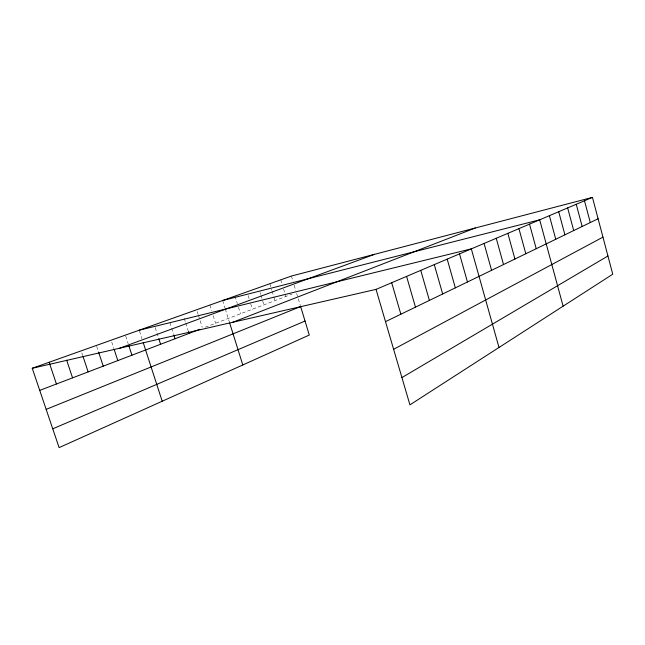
<?xml version="1.0" encoding="UTF-8"?>
<svg xmlns="http://www.w3.org/2000/svg" width="645" height="645" viewBox="0 0 645 645"><rect width="100%" height="100%" fill="white"/><g stroke="black" fill="none" stroke-linecap="round" stroke-linejoin="round"><path stroke-width="0.48" stroke-dasharray="3.23 2.42" d="M205.336 327.192L291.992 294.128M81.802 352.775L82.754 355.645M96.702 346.381L98.258 351.09M111.738 342.052L113.859 348.542M125.702 336.085L128.194 343.729M139.505 331.151L141.948 338.681M155.219 327.604L158.501 337.786M169.853 322.5L171.376 327.273M171.683 328.232L173.521 333.965M184.236 318.372L185.438 322.129M185.736 323.072L188.122 330.595M197.273 311.608L198.144 314.381M198.442 315.308L202.24 327.329M209.883 305.061L211.689 310.809M213.197 315.607L215.599 323.274M222.646 300.514L225.008 308.068M225.307 309.011L229.386 322.073M235.014 296.119L237.328 303.553M238.481 307.262L240.504 313.768M248.123 295.515L249.26 299.175M250.671 303.747L252.372 309.237M269.868 283.711L271.876 290.282M272.158 291.217L273.601 295.902M273.883 296.845L275.036 300.594M260.072 292.483L260.653 294.386M260.951 295.337L263.878 304.851M280.793 279.825L281.913 283.526M283.606 289.073L285.856 296.466M291.395 276.052L293.048 281.518M294.152 285.163L295.813 290.629M296.652 293.394L300.36 305.617"/><path stroke-width="0.97" d="M401.924 377.583L607.937 255.992M393.627 349.292L602.954 237.142M385.508 321.645L598.1 218.768M52.745 428.82L305.037 321.033M376.035 289.379L592.449 197.378L612.75 274.206L409.93 404.85L376.035 289.379L32.25 368.271L59.114 447.622L309.286 335.037L300.643 306.552L46.158 409.357M232.95 322.21L475.317 227.983M39.732 390.378L199.829 329.289M119.535 348.244L374.439 254.348M32.25 368.271L291.395 276.052L592.449 197.378M222.646 300.514L539.672 219.808L563.109 306.182M139.199 330.208L471.326 248.865L498.996 347.486M49.125 362.264L56.429 384.001M66.661 360.184L72.562 377.849M83.068 356.596L88.147 371.899M98.564 352.033L103.224 366.15M114.165 349.469L117.809 360.587M128.815 345.639L131.927 355.193M143.166 342.447L162.201 401.23M158.799 338.714L160.581 344.261M173.827 334.924L175.045 338.746M188.421 331.53L189.025 333.409M229.668 322.976L242.794 364.957M391.692 282.728L400.868 314.212M406.576 276.391L415.477 307.149M420.758 270.368L429.393 300.409M434.279 264.619L442.672 293.983M447.187 259.129L455.346 287.855M459.522 253.888L467.456 281.994M484.081 243.447L491.579 270.32M496.239 238.271L503.519 264.539M507.841 233.345L514.92 259.024M518.927 228.628L525.812 253.751M529.529 224.121L536.229 248.712M549.387 215.68L555.756 239.263M558.707 211.721L564.915 234.828M576.243 204.263L582.161 226.484M567.648 207.916L573.711 230.571M584.499 200.756L590.288 222.549"/></g></svg>
